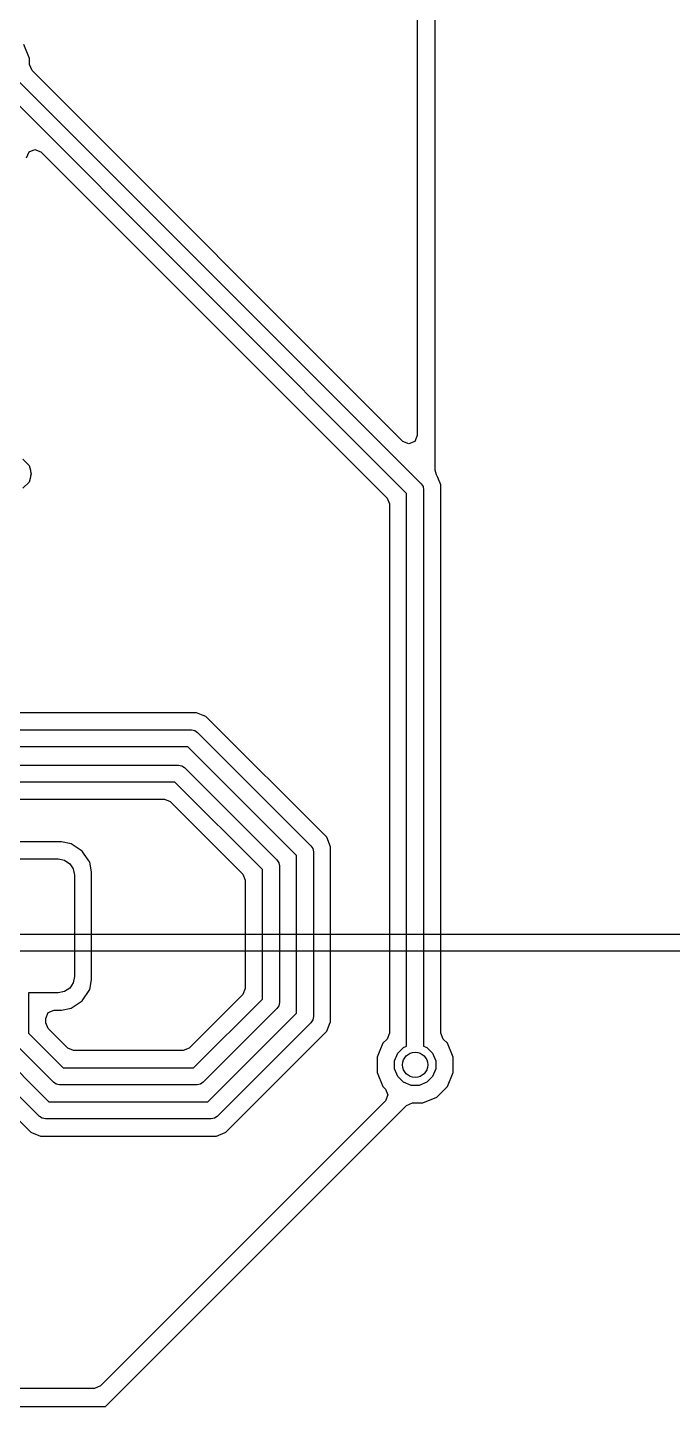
# Model space of a CAD drawing. Extents: x 92.1 to 184.9, y -117.4 to -66.6.
# Drawn here: x 162.84 to 166.7, y -102.57 to -94.33 of the extents above; entities that cross this region are included whole.
import ezdxf

# ---------------------------------------------------------------- set-up
doc = ezdxf.new("R2010")
doc.units = 0
doc.layers.add('BLACK', color=7, linetype='CONTINUOUS')

msp = doc.modelspace()

# ---------------------------------------------------------------- linework, layer by layer
at = {"layer": 'BLACK', "linetype": 'CONTINUOUS'}
for p, q in [((165.1725, -91.310705), (165.1725, -96.770979)), ((165.28, -96.979075), (165.28, -91.310709)), ((162.856981, -94.520216), (162.822346, -94.436601)), ((162.856981, -94.520218), (162.856981, -94.520216)), ((162.856981, -94.55546), (162.856981, -94.520218)), ((162.744355, -94.608501), (165.195921, -97.060067)), ((162.871626, -94.590815), (162.856981, -94.55546)), ((165.087145, -96.806334), (162.871626, -94.590815)), ((165.1092, -97.11703), (162.672513, -94.680343)), ((162.838736, -95.112233), (162.853381, -95.076878)), ((162.853381, -95.076878), (162.888736, -95.062233)), ((162.888736, -95.062233), (162.924091, -95.076878)), ((162.924091, -95.076878), (164.992055, -97.144842)), ((165.1225, -96.820979), (165.087145, -96.806334)), ((165.157855, -96.806334), (165.1225, -96.820979)), ((165.1725, -96.770979), (165.157855, -96.806334)), ((162.817, -96.913397), (162.853603, -96.95)), ((162.853603, -96.95), (162.861389, -96.979061)), ((162.861389, -96.979061), (162.863194, -96.980866)), ((162.863194, -96.980866), (162.863194, -96.985795)), ((162.863194, -96.985795), (162.867, -97)), ((162.867, -97), (162.863194, -97.014204)), ((165.288426, -97.006852), (165.28, -96.979075)), ((165.289958, -97.009146), (165.288426, -97.006852)), ((165.289958, -97.009147), (165.289958, -97.009146)), ((165.289961, -97.00915), (165.289958, -97.009147)), ((165.295191, -97.021776), (165.289961, -97.00915)), ((162.853603, -97.05), (162.817, -97.086603)), ((162.861389, -97.020938), (162.853603, -97.05)), ((162.863194, -97.019134), (162.861389, -97.020938)), ((162.863194, -97.014204), (162.863194, -97.019134)), ((165.195921, -97.060067), (165.206933, -97.076547)), ((165.206933, -97.076547), (165.206933, -97.076548)), ((165.206933, -97.076548), (165.2108, -97.095988)), ((165.295191, -97.021777), (165.295191, -97.021776)), ((165.313299, -97.065492), (165.295191, -97.021777)), ((165.3133, -97.065496), (165.313299, -97.065492)), ((165.3133, -100.340857), (165.3133, -97.065496)), ((164.992055, -97.144842), (165.0067, -97.180197)), ((165.1092, -100.418342), (165.1092, -97.11703)), ((165.2108, -97.095988), (165.2108, -100.418342)), ((165.0067, -97.180197), (165.0067, -100.340857)), ((163.854177, -98.4267), (157.048309, -98.4267)), ((163.894018, -98.443203), (163.854177, -98.4267)), ((163.910522, -98.450039), (163.894018, -98.443203)), ((163.910525, -98.450041), (163.910522, -98.450039)), ((164.631559, -99.171075), (163.910525, -98.450041)), ((156.944726, -98.5292), (163.823684, -98.5292)), ((163.823684, -98.5292), (163.843124, -98.533067)), ((163.843124, -98.533067), (163.859605, -98.544079)), ((163.859605, -98.544079), (164.537521, -99.221995)), ((163.802642, -98.6308), (156.923684, -98.6308)), ((164.4508, -99.278958), (163.802642, -98.6308)), ((160.114226, -98.7392), (163.746316, -98.7392)), ((163.746316, -98.7392), (163.765756, -98.743067)), ((163.765756, -98.743067), (163.782237, -98.754079)), ((163.782237, -98.754079), (164.334321, -99.306163)), ((163.725274, -98.8408), (160.114226, -98.8408)), ((164.2476, -99.363126), (163.725274, -98.8408)), ((160.083733, -98.9433), (163.662107, -98.9433)), ((163.662107, -98.9433), (163.697462, -98.957945)), ((163.697462, -98.957945), (164.130455, -99.390938)), ((163.047198, -99.1975), (162.552802, -99.1975)), ((163.047202, -99.1975), (163.047198, -99.1975)), ((163.105531, -99.209102), (163.047202, -99.1975)), ((163.105535, -99.209103), (163.105531, -99.209102)), ((163.171692, -99.253307), (163.105535, -99.209103)), ((164.537521, -99.221995), (164.548533, -99.238476)), ((164.631559, -99.171076), (164.631559, -99.171075)), ((164.631561, -99.171078), (164.631559, -99.171076)), ((164.631561, -99.171079), (164.631561, -99.171078)), ((164.6549, -99.227423), (164.631561, -99.171079)), ((164.6549, -100.272577), (164.6549, -99.227423)), ((162.5725, -99.3), (163.0275, -99.3)), ((163.0275, -99.3), (163.064812, -99.307422)), ((163.064812, -99.307422), (163.096443, -99.328557)), ((163.183426, -99.270869), (163.171692, -99.253307)), ((163.215896, -99.319464), (163.183426, -99.270869)), ((164.334321, -99.306163), (164.345333, -99.322644)), ((164.4508, -100.221042), (164.4508, -99.278958)), ((164.548533, -99.238476), (164.5524, -99.257916)), ((164.5524, -99.257916), (164.5524, -100.242084)), ((163.096443, -99.328557), (163.117578, -99.360188)), ((163.117578, -99.360188), (163.125, -99.3975)), ((163.125, -99.3975), (163.125, -100.0025)), ((163.2275, -99.377802), (163.215896, -99.319464)), ((163.2275, -100.022198), (163.2275, -99.377802)), ((164.130455, -99.390938), (164.1451, -99.426293)), ((164.2476, -100.136874), (164.2476, -99.363126)), ((164.345333, -99.322644), (164.3492, -99.342084)), ((164.3492, -99.342084), (164.3492, -100.157916)), ((164.1451, -99.426293), (164.1451, -100.073707)), ((154.4, -99.75), (170.1, -99.75)), ((170.1, -99.85), (154.4, -99.85)), ((162.265205, -100.043363), (162.972642, -100.7508)), ((163.117578, -100.039812), (163.096443, -100.071443)), ((163.125, -100.0025), (163.117578, -100.039812)), ((163.215896, -100.080536), (163.2275, -100.022198)), ((162.915679, -100.837521), (162.178048, -100.09989)), ((163.0275, -100.1), (162.8508, -100.1)), ((162.8508, -100.1), (162.8508, -100.341589)), ((163.064812, -100.092578), (163.0275, -100.1)), ((163.096443, -100.071443), (163.064812, -100.092578)), ((163.171692, -100.146692), (163.215896, -100.080536)), ((164.130455, -100.109062), (163.809062, -100.430455)), ((163.836874, -100.5476), (164.2476, -100.136874)), ((164.1451, -100.073707), (164.130455, -100.109062)), ((162.150346, -100.217145), (162.864758, -100.931558)), ((162.9533, -100.2525), (162.967945, -100.217145)), ((162.967945, -100.217145), (163.0033, -100.2025)), ((163.0033, -100.2025), (163.047192, -100.2025)), ((163.047192, -100.2025), (163.047198, -100.2025)), ((163.047198, -100.2025), (163.105536, -100.190896)), ((163.105536, -100.190896), (163.171692, -100.146692)), ((164.334321, -100.193837), (163.893837, -100.634321)), ((163.921042, -100.7508), (164.4508, -100.221042)), ((164.345332, -100.177357), (164.334321, -100.193837)), ((164.345333, -100.177356), (164.345332, -100.177357)), ((164.3492, -100.157916), (164.345333, -100.177356)), ((162.9533, -100.278422), (162.9533, -100.2525)), ((162.967945, -100.313777), (162.9533, -100.278422)), ((164.537521, -100.278005), (163.978005, -100.837521)), ((164.548533, -100.261525), (164.537521, -100.278005)), ((164.5524, -100.242084), (164.548533, -100.261524)), ((164.548533, -100.261524), (164.548533, -100.261525)), ((164.631563, -100.328918), (164.648562, -100.287878)), ((164.648562, -100.287876), (164.6549, -100.272577)), ((164.648562, -100.287878), (164.648562, -100.287876)), ((162.8508, -100.341589), (163.056811, -100.5476)), ((163.084622, -100.430455), (162.967945, -100.313777)), ((164.028922, -100.931561), (164.631561, -100.328922)), ((164.631561, -100.328922), (164.631563, -100.328918)), ((164.992055, -100.376212), (164.967138, -100.401128)), ((165.0067, -100.340857), (164.992055, -100.376212)), ((165.327945, -100.376212), (165.3133, -100.340857)), ((165.352865, -100.401132), (165.327945, -100.376212)), ((162.999848, -100.634321), (162.764079, -100.398552)), ((163.119977, -100.4451), (163.084622, -100.430455)), ((163.773707, -100.4451), (163.119977, -100.4451)), ((163.809062, -100.430455), (163.773707, -100.4451)), ((164.948923, -100.4451), (164.9325, -100.484747)), ((164.967134, -100.401134), (164.948923, -100.4451)), ((164.967138, -100.401128), (164.967134, -100.401134)), ((165.037402, -100.505614), (165.056066, -100.460554)), ((165.056066, -100.460554), (165.090554, -100.426066)), ((165.090554, -100.426066), (165.1092, -100.418342)), ((165.2108, -100.418342), (165.229446, -100.426066)), ((165.229446, -100.426066), (165.263934, -100.460554)), ((165.263934, -100.460554), (165.282598, -100.505614)), ((165.3875, -100.484747), (165.352865, -100.401132)), ((163.056811, -100.5476), (163.836874, -100.5476)), ((164.9325, -100.484747), (164.9325, -100.575253)), ((165.037402, -100.554386), (165.037402, -100.505614)), ((165.282598, -100.505614), (165.282598, -100.554386)), ((165.3875, -100.575253), (165.3875, -100.484747)), ((163.016329, -100.645333), (162.999848, -100.634321)), ((163.893837, -100.634321), (163.877356, -100.645333)), ((164.9325, -100.575253), (164.967135, -100.658868)), ((165.056066, -100.599446), (165.037402, -100.554386)), ((165.090554, -100.633934), (165.056066, -100.599446)), ((165.135614, -100.652598), (165.090554, -100.633934)), ((165.229446, -100.633934), (165.184386, -100.652598)), ((165.263934, -100.599446), (165.229446, -100.633934)), ((165.282598, -100.554386), (165.263934, -100.599446)), ((165.352865, -100.658868), (165.3875, -100.575253)), ((163.035769, -100.6492), (163.016329, -100.645333)), ((163.857916, -100.6492), (163.035769, -100.6492)), ((163.877356, -100.645333), (163.857916, -100.6492)), ((164.967135, -100.658868), (164.967138, -100.658871)), ((164.967138, -100.658871), (164.982764, -100.674497)), ((164.982764, -100.674497), (164.997409, -100.709852)), ((164.997409, -100.709852), (164.982764, -100.745207)), ((165.184386, -100.652598), (165.135614, -100.652598)), ((165.288868, -100.722865), (165.352865, -100.658868)), ((162.972642, -100.7508), (163.921042, -100.7508)), ((164.982764, -100.745207), (163.280117, -102.447855)), ((163.31, -102.57), (165.107855, -100.772145)), ((165.107855, -100.772145), (165.14321, -100.7575)), ((165.14321, -100.7575), (165.205251, -100.7575)), ((165.205251, -100.7575), (165.205253, -100.7575)), ((165.205253, -100.7575), (165.288868, -100.722865)), ((162.932159, -100.848533), (162.915679, -100.837521)), ((162.93216, -100.848533), (162.932159, -100.848533)), ((162.9516, -100.8524), (162.93216, -100.848533)), ((163.942084, -100.8524), (162.9516, -100.8524)), ((163.961524, -100.848533), (163.942084, -100.8524)), ((163.978005, -100.837521), (163.961524, -100.848533)), ((162.864758, -100.931558), (162.864761, -100.93156)), ((162.864761, -100.93156), (162.864762, -100.931561)), ((162.864762, -100.931561), (162.868408, -100.933071)), ((162.868408, -100.933071), (162.921107, -100.9549)), ((162.921107, -100.9549), (162.921109, -100.9549)), ((162.921109, -100.9549), (163.972575, -100.9549)), ((163.972575, -100.9549), (163.972577, -100.9549)), ((163.972577, -100.9549), (164.025276, -100.933071)), ((164.025276, -100.933071), (164.028922, -100.931561)), ((163.244762, -102.4625), (153.674144, -102.4625)), ((163.280117, -102.447855), (163.244762, -102.4625)), ((153.640634, -102.57), (163.31, -102.57))]:
    msp.add_line(p, q, dxfattribs=at)
at = {"layer": 'BLACK'}
msp.add_circle((165.16, -100.53), 0.075, dxfattribs=at)

doc.saveas('drawing.dxf')
